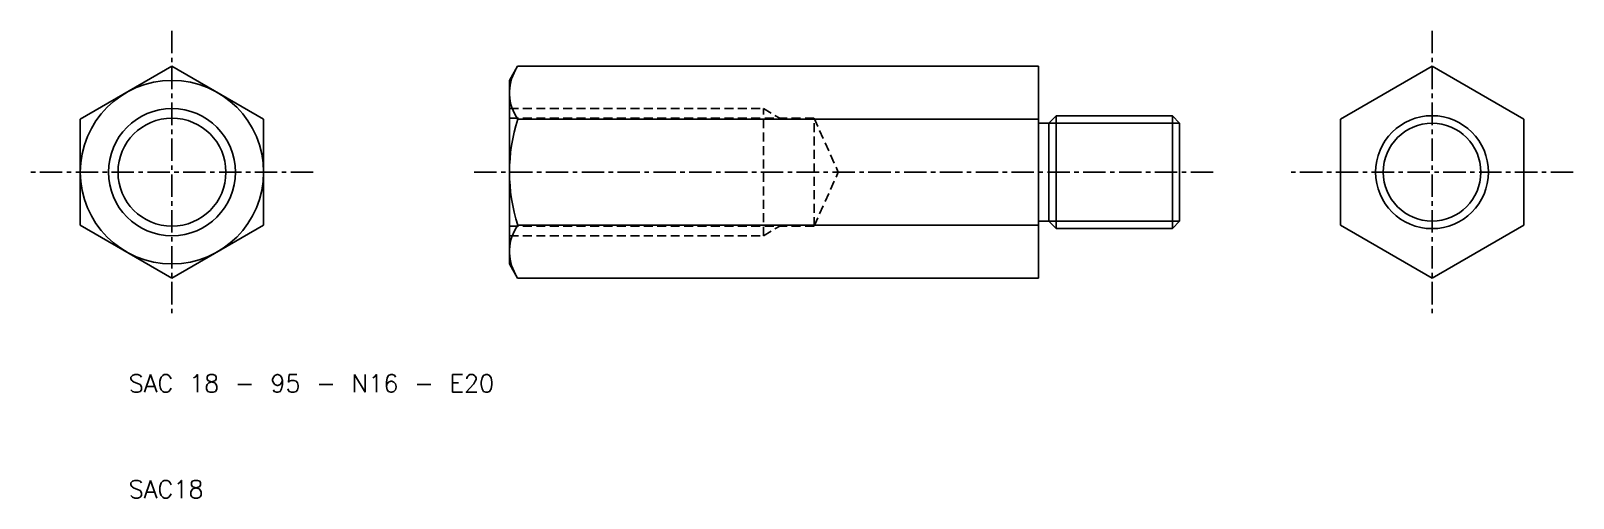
# Model space of a CAD drawing. Extents: x 28 to 247, y 32 to 98.
import ezdxf

# ---------------------------------------------------------------- set-up
doc = ezdxf.new("R2010")
doc.units = 0
doc.header["$LTSCALE"] = 0.1
doc.linetypes.add('CENTER', pattern=[50.8, 31.75, -6.35, 6.35, -6.35])
doc.linetypes.add('DASHED', pattern=[19.05, 12.7, -6.35])
doc.layers.get('0').update_dxf_attribs({"linetype": 'CONTINUOUS'})
doc.layers.add('CENTER', color=1, linetype='CONTINUOUS')
doc.styles.get("Standard").update_dxf_attribs({"font": 'txt.shx', "bigfont": 'bigfont.shx'})

msp = doc.modelspace()

# ---------------------------------------------------------------- linework, layer by layer
at = {"linetype": 'CONTINUOUS'}
for p, q in [((35.18, 85.65), (48.18, 93.15)), ((48.18, 93.15), (61.18, 85.65)), ((97.2, 93.15), (96.04, 91.14)), ((97.2, 93.15), (171.04, 93.15)), ((213.86, 85.65), (226.86, 93.15)), ((226.86, 93.15), (239.86, 85.65)), ((96.04, 65.14), (96.04, 91.14)), ((35.18, 85.65), (35.18, 70.64)), ((61.18, 70.64), (61.18, 85.65)), ((97.23, 85.65), (171.04, 85.65)), ((213.86, 85.65), (213.86, 70.64)), ((239.86, 70.64), (239.86, 85.65)), ((35.18, 70.64), (48.18, 63.13)), ((48.18, 63.13), (61.18, 70.64)), ((171.04, 70.64), (97.23, 70.64)), ((213.86, 70.64), (226.86, 63.13)), ((226.86, 63.13), (239.86, 70.64)), ((97.2, 63.13), (96.04, 65.14)), ((171.04, 63.13), (97.2, 63.13))]:
    msp.add_line(p, q, dxfattribs=at)
for p, q in [((171.04, 63.13), (171.04, 93.15)), ((38.43, 87.52), (38.43, 87.52)), ((41.68, 89.4), (41.68, 89.4)), ((217.11, 87.52), (217.11, 87.52)), ((220.36, 89.4), (220.36, 89.4)), ((173.54, 86.14), (172.54, 85.06)), ((173.54, 86.14), (173.54, 70.14)), ((190.04, 86.14), (173.54, 86.14)), ((190.04, 86.14), (190.04, 70.14)), ((190.04, 86.14), (191.04, 85.06)), ((172.54, 85.06), (171.04, 85.06)), ((172.54, 85.06), (172.54, 71.22)), ((191.04, 85.06), (191.04, 71.22)), ((172.54, 71.22), (171.04, 71.22)), ((172.54, 71.22), (173.54, 70.14)), ((190.04, 70.14), (173.54, 70.14)), ((191.04, 71.22), (190.04, 70.14))]:
    msp.add_line(p, q)
at = {"color": 3, "linetype": 'DASHED'}
for p, q in [((96.04, 87.14), (132.04, 87.14)), ((96.04, 85.79), (139.24, 85.79)), ((132.04, 69.14), (132.04, 87.14)), ((132.04, 87.14), (134.38, 85.79)), ((139.24, 85.79), (142.67, 78.14)), ((139.24, 70.49), (139.24, 85.79)), ((139.24, 70.49), (142.67, 78.14)), ((96.04, 70.49), (139.24, 70.49)), ((132.04, 69.14), (134.38, 70.49)), ((96.04, 69.14), (132.04, 69.14))]:
    msp.add_line(p, q, dxfattribs=at)
at = {"color": 3}
for p, q in [((191.04, 85.06), (172.54, 85.06)), ((191.04, 71.22), (172.54, 71.22))]:
    msp.add_line(p, q, dxfattribs=at)
at = {"linetype": 'CONTINUOUS'}
msp.add_circle((48.18, 78.14), 13, dxfattribs=at)
at = {"color": 3}
for centre, radius in [((48.18, 78.14), 9), ((226.86, 78.14), 6.92)]:
    msp.add_circle(centre, radius, dxfattribs=at)
for centre, radius in [((48.18, 78.14), 7.65), ((226.86, 78.14), 8)]:
    msp.add_circle(centre, radius)
at = {"linetype": 'CONTINUOUS'}
for centre, radius, start, end in [((102.54, 89.4), 6.5, 150, 215.2644), ((120.25, 78.14), 24.21, 161.9403, 198.0597), ((102.54, 66.88), 6.5, 144.7356, 210)]:
    msp.add_arc(centre, radius, start, end, dxfattribs=at)
at = {"layer": 'CENTER', "linetype": 'CENTER'}
for p, q in [((48.18, 98.15), (48.18, 58.13)), ((226.86, 98.15), (226.86, 58.13)), ((68.19, 78.14), (28.17, 78.14)), ((91.04, 78.14), (196.04, 78.14)), ((246.87, 78.14), (206.85, 78.14))]:
    msp.add_line(p, q, dxfattribs=at)

# ---------------------------------------------------------------- texts
for s, p in [('SAC 18 - 95 - N16 - E20', (42.05, 46.97)), ('SAC18', (42.05, 31.97))]:
    msp.add_text(s, height=2.5).set_placement(p)

doc.saveas('drawing.dxf')
